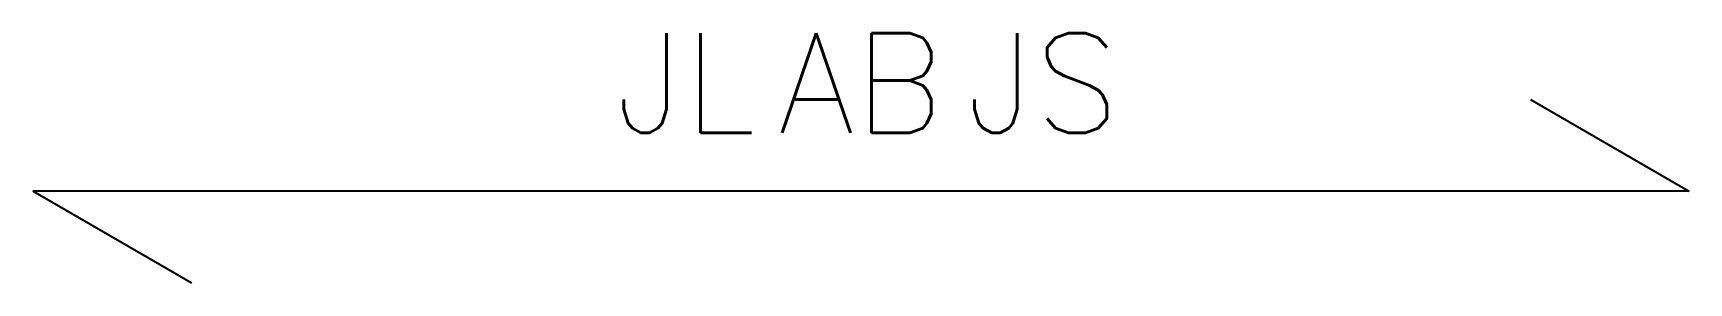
# Model space of a CAD drawing. Extents: x 0 to 126, y -7 to 12.
import ezdxf
from ezdxf.enums import TextEntityAlignment as Align

# ---------------------------------------------------------------- set-up
doc = ezdxf.new("R2010")
doc.units = 0
doc.header["$LTSCALE"] = 36
doc.header["$MEASUREMENT"] = 0
doc.layers.add('~-TDIM', color=1, linetype='Continuous')
doc.layers.add('~-TXT20', color=4, linetype='Continuous')
doc.styles.add('HEL20', font='simplex.shx', dxfattribs={"height": 7.559055})

msp = doc.modelspace()

# ---------------------------------------------------------------- linework, layer by layer
at = {"layer": '~-TDIM'}
msp.add_lwpolyline([(113.95, 6.96), (126, 0), (0, 0), (12.05, -6.96)], dxfattribs=at)

# ---------------------------------------------------------------- texts
at = {"layer": '~-TXT20', "insert": (63, 8.22), "char_height": 7.559, "width": 21.1954, "attachment_point": 5, "style": 'HEL20'}
msp.add_mtext('AB', dxfattribs=at)
at = {"layer": '~-TXT20', "style": 'HEL20', "flags": 8}
msp.add_attdef('JL', text='10.5', height=7.562, dxfattribs=at).set_placement((55, 8.22), align=Align.MIDDLE_RIGHT)
at = {"layer": '~-TXT20', "style": 'HEL20'}
msp.add_attdef('JS', text='16', height=7.563, dxfattribs=at).set_placement((71, 8.22), align=Align.MIDDLE_LEFT)

doc.saveas('drawing.dxf')
